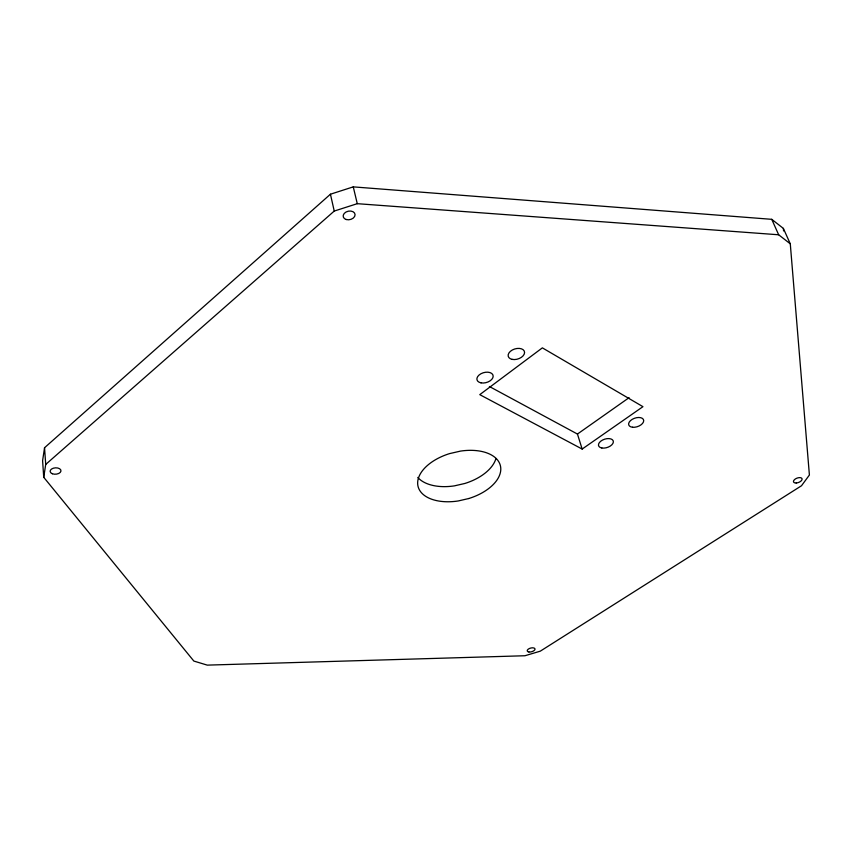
<?xml version="1.0" encoding="UTF-8"?>
<svg xmlns="http://www.w3.org/2000/svg" width="852" height="852" viewBox="0 0 852 852"><rect width="100%" height="100%" fill="white"/><g stroke="black" fill="none" stroke-linecap="round" stroke-linejoin="round"><path stroke-width="1.28" d="M44.549 447.737L42.6 460.666L43.729 477.301L193.851 661.067L207.281 665.124L524.938 655.742L540.274 651.173L801.508 485.747L809.4 475.022L790.283 243.821L783.371 228.411L771.742 219.326L353.26 186.876L330.438 194.213L44.549 447.737L45.71 464.436L43.729 477.301M45.71 464.436L334.24 211.062L357.276 203.681L778.664 234.779L790.283 243.821M489.378 386.499L577.443 434.051L629.085 397.671M582.161 449.057L642.951 406.67L542.362 347.861L479.772 394.646L582.161 449.057L577.443 434.051M771.742 219.326L778.664 234.779M353.26 186.876L357.276 203.681M330.438 194.213L334.24 211.062M783.371 228.411L783.584 230.945M495.97 458.451A42.163 24.399 -14.3 0 1 464.894 483.457L454.404 485.864A42.163 24.399 -14.3 0 1 417.81 477.45M468.77 498.526L458.206 500.965A42.451 24.229 -14.3 0 1 417.885 485.629A42.451 24.229 -14.3 0 1 449.515 453.626L460.549 451.091A42.451 24.229 -14.3 0 1 500.582 466.608A42.451 24.229 -14.3 0 1 468.77 498.526M796.205 482.988L795.214 482.946A4.526 2.3 -20.9 0 1 794 480.177A4.526 2.3 -20.9 0 1 799.346 477.631L800.337 477.663A4.526 2.3 -20.9 0 1 801.551 480.443A4.526 2.3 -20.9 0 1 796.205 482.988M481.029 382.857A8.339 5.133 -15.8 0 0 493.17 376.147A8.339 5.133 -15.8 0 0 480.869 373.783A8.339 5.133 -15.8 0 0 481.029 382.857M632.525 427.246A7.828 4.441 -18.9 0 0 643.707 420.622A7.828 4.441 -18.9 0 0 632.269 419.312A7.828 4.441 -18.9 0 0 632.525 427.246M601.842 447.992A7.721 4.356 -18 0 0 613.365 441.986A7.721 4.356 -18 0 0 602.513 440.069A7.721 4.356 -18 0 0 601.842 447.992M512.19 359.384A8.456 5.261 -16.9 0 0 524.576 352.526A8.456 5.261 -16.9 0 0 512.265 350.023A8.456 5.261 -16.9 0 0 512.19 359.384M528.9 651.982A4.026 1.917 -14.8 0 0 535.024 649.277A4.026 1.917 -14.8 0 0 529.422 648.489A4.026 1.917 -14.8 0 0 528.9 651.982M346.221 219.518A6.039 4.303 -12.5 0 0 355.082 214.704A6.039 4.303 -12.5 0 0 346.061 211.999A6.039 4.303 -12.5 0 0 346.221 219.518M52.366 473.755A5.442 3.195 -3.9 0 0 60.95 471.113A5.442 3.195 -3.9 0 0 53.325 468.206A5.442 3.195 -3.9 0 0 52.366 473.755"/></g></svg>
